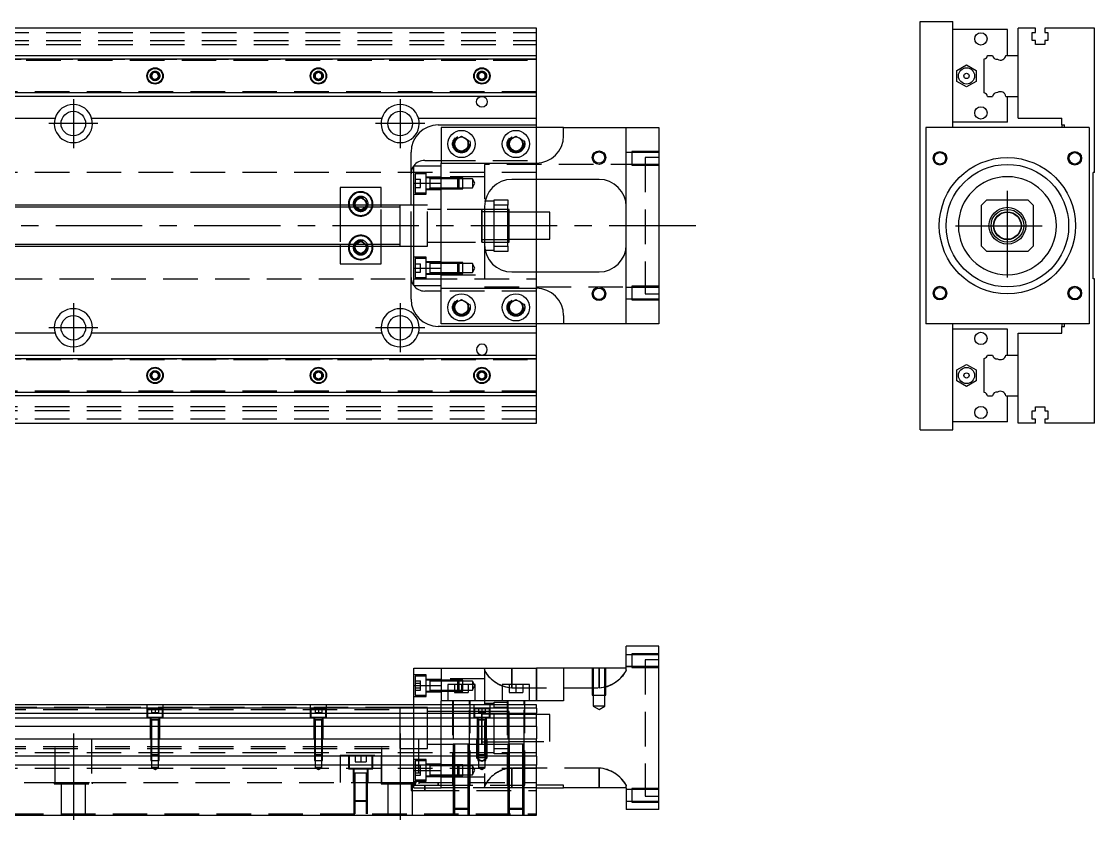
# Model space of a CAD drawing. Extents: x -10 to 785, y -295 to 77.
# Drawn here: x 391 to 784.9, y -218.4 to 75 of the extents above; entities that cross this region are included whole.
import ezdxf

# ---------------------------------------------------------------- set-up
doc = ezdxf.new("R2010")
doc.units = 0
doc.linetypes.add('CENTER', pattern=[50.8, 31.75, -6.35, 6.35, -6.35])
doc.linetypes.add('DASHED', pattern=[19.05, 12.7, -6.35])
doc.layers.get('0').update_dxf_attribs({"linetype": 'CONTINUOUS'})
doc.layers.add('CENTER', color=1, linetype='CENTER')

msp = doc.modelspace()

# ---------------------------------------------------------------- linework, layer by layer
at = {"color": 7, "linetype": 'CONTINUOUS'}
for p, q in [((720.94, -75), (720.94, 75)), ((720.94, 75), (732.94, 75)), ((732.94, 36), (732.94, 75)), ((580, 72.5), (340, 72.5)), ((580, 62.5), (580, 72.5)), ((752.94, 72), (732.94, 72)), ((752.94, 62.5), (752.94, 72)), ((752.94, 62.5), (752.94, 72)), ((756.94, 62.5), (756.94, 72.5)), ((763.24, 72.5), (756.94, 72.5)), ((762.09, 71), (763.24, 71)), ((762.09, 68), (762.09, 71)), ((763.24, 71), (763.24, 72.5)), ((766.64, 72.5), (766.64, 71)), ((784.94, 72.5), (766.64, 72.5)), ((766.64, 71), (767.79, 71)), ((767.79, 71), (767.79, 68)), ((784.94, 19.5), (784.94, 72.5)), ((763.24, 68), (762.09, 68)), ((763.24, 66.5), (763.24, 68)), ((766.64, 68), (766.64, 66.5)), ((767.79, 68), (766.64, 68)), ((766.64, 66.5), (763.24, 66.5)), ((340, 62.5), (580, 62.5)), ((340, 61.247728), (580, 61.247728)), ((580, 61.247728), (580, 62.5)), ((580, 48.752272), (580, 61.247728)), ((744.44, 48.752272), (744.44, 61.247728)), ((745.692272, 62.5), (747.46668, 62.5)), ((752.417372, 62.5), (756.94, 62.5)), ((756.94, 47.5), (756.94, 62.5)), ((756.94, 47.5), (756.94, 62.5)), ((438.75, 55.721688), (440, 56.443376)), ((438.75, 54.278312), (438.75, 55.721688)), ((440, 56.443376), (441.25, 55.721688)), ((441.25, 55.721688), (441.25, 54.278312)), ((498.75, 55.721688), (500, 56.443376)), ((498.75, 54.278312), (498.75, 55.721688)), ((500, 56.443376), (501.25, 55.721688)), ((501.25, 55.721688), (501.25, 54.278312)), ((558.75, 55.721688), (560, 56.443376)), ((558.75, 54.278312), (558.75, 55.721688)), ((560, 56.443376), (561.25, 55.721688)), ((561.25, 55.721688), (561.25, 54.278312)), ((734.439999, 57.020726), (737.94, 59.041452)), ((734.44, 52.979274), (734.439999, 57.020726)), ((737.94, 59.041452), (741.439999, 57.020726)), ((741.439999, 57.020726), (741.439999, 52.979274)), ((440, 53.556624), (438.75, 54.278312)), ((441.25, 54.278312), (440, 53.556624)), ((500, 53.556624), (498.75, 54.278312)), ((501.25, 54.278312), (500, 53.556624)), ((560, 53.556624), (558.75, 54.278312)), ((561.25, 54.278312), (560, 53.556624)), ((737.94, 50.958548), (734.44, 52.979274)), ((741.439999, 52.979274), (737.94, 50.958548)), ((580, 48.752272), (340, 48.752272)), ((580, 47.5), (340, 47.5)), ((580, 47.5), (580, 48.752272)), ((580, 39.5), (580, 47.5)), ((745.692272, 47.5), (747.46668, 47.5)), ((752.417372, 47.5), (756.94, 47.5)), ((752.94, 38), (752.94, 47.5)), ((752.94, 38), (752.94, 47.5)), ((756.94, 39.5), (756.94, 47.5)), ((340, 39.5), (403.291796, 39.5)), ((416.708204, 39.5), (523.291796, 39.5)), ((536.708204, 39.5), (580, 39.5)), ((580, 37), (580, 39.5)), ((756.94, 39.5), (772.94, 39.5)), ((772.94, 37), (772.94, 39.5)), ((544, 37), (580, 37)), ((545, 36), (545, 23)), ((590, 36), (545, 36)), ((580, 36), (580, 37)), ((590, 33), (590, 36)), ((590, 36), (613, 36)), ((613, -36), (613, 36)), ((613, 36), (625, 36)), ((625, 36), (625, -36)), ((722.94, 36), (722.94, -36)), ((782.94, 36), (722.94, 36)), ((752.94, 38), (732.94, 38)), ((772.94, 37), (773.94, 37)), ((772.94, 37), (772.94, 36)), ((773.94, 36), (773.94, 37)), ((782.94, 36), (782.94, -36)), ((550, 31.443376), (552.5, 32.886752)), ((552.5, 32.886752), (555, 31.443376)), ((570, 31.443376), (572.5, 32.886752)), ((572.5, 32.886752), (575, 31.443376)), ((550, 28.556624), (550, 31.443376)), ((552.5, 27.113248), (550, 28.556624)), ((555, 28.556624), (552.5, 27.113248)), ((555, 31.443376), (555, 28.556624)), ((570, 28.556624), (570, 31.443376)), ((572.5, 27.113248), (570, 28.556624)), ((575, 28.556624), (572.5, 27.113248)), ((575, 31.443376), (575, 28.556624)), ((534, 7.5), (534, 27)), ((539, 24), (545, 24)), ((775.72675, 24), (775.94, 24)), ((775.94, 23.586018), (775.94, 24)), ((535, 22), (545, 22)), ((535, 15.652476), (535, 22)), ((545, 15.652476), (545, 23)), ((545, 23), (580, 23)), ((603, 17), (571, 17)), ((580, 5), (580, 17)), ((784.94, 19.5), (784.44, 19.5)), ((784.44, -19.5), (784.44, 19.5)), ((523, 14), (508, 14)), ((508, 14), (508, 7.5)), ((523, 7.5), (523, 14)), ((535, 15.652476), (545, 15.652476)), ((535, -15.652476), (535, 15.652476)), ((545, -15.652476), (545, 15.652476)), ((545, -15.652476), (545, 15.652476)), ((513.5, 9.1547), (515.5, 10.309402)), ((513.5, 7.5), (513.5, 9.1547)), ((515.5, 10.309402), (517.5, 9.1547)), ((517.5, 9.1547), (517.5, 7.5)), ((564.5, 9), (561.202042, 9)), ((564.5, 9.5), (569.5, 9.5)), ((564.5, 7.5), (564.5, 9.5)), ((569.5, 9.5), (569.5, 7.5)), ((745.44, 9.5), (743.44, 7.5)), ((745.44, 9.5), (760.44, 9.5)), ((762.44, 7.5), (760.44, 9.5)), ((530, 7.5), (340, 7.5)), ((530, 7.5), (529.995, 7.5)), ((530, -7.500006), (530, 7.500006)), ((530, 6.75), (530, 7.500006)), ((530, 6.951128), (530, 7.5)), ((535, 7.5), (530, 7.5)), ((530.005, 7.5), (530, 7.5)), ((530, -6.951128), (530, 6.951128)), ((530, -6.75), (530, 6.75)), ((561, 7), (561, -7)), ((564.5, 5.125), (561, 5.125)), ((569.5, 7.5), (564.5, 7.5)), ((564.5, -7.5), (564.5, 7.5)), ((569.5, 5.125), (564.5, 5.125)), ((569.5, -7.5), (569.5, 7.5)), ((570, 6), (569.5, 6)), ((570, 5.125), (569.5, 5.125)), ((570, -6), (570, 6)), ((585, 5), (570, 5)), ((585, -5), (585, 5)), ((743.44, -7.5), (743.44, 7.5)), ((762.44, 7.5), (762.44, -7.5)), ((340, -7.5), (530, -7.5)), ((508, -7.5), (508, -14)), ((513.5, -9.1547), (513.5, -7.5)), ((517.5, -7.5), (517.5, -9.1547)), ((523, -14), (523, -7.5)), ((529.995, -7.5), (530, -7.5)), ((530, -7.500006), (530, -6.75)), ((530, -7.5), (530, -6.951128)), ((530, -7.5), (535, -7.5)), ((530, -7.5), (530.005, -7.5)), ((534, -27), (534, -7.5)), ((561, -5.125), (564.5, -5.125)), ((564.5, -5.125), (569.5, -5.125)), ((564.5, -7.5), (569.5, -7.5)), ((564.5, -9.5), (564.5, -7.5)), ((569.5, -5.125), (570, -5.125)), ((569.5, -6), (570, -6)), ((569.5, -7.5), (569.5, -9.5)), ((570, -5), (585, -5)), ((580, -17), (580, -5)), ((743.44, -7.5), (745.44, -9.5)), ((760.44, -9.5), (762.44, -7.5)), ((515.5, -10.309402), (513.5, -9.1547)), ((517.5, -9.1547), (515.5, -10.309402)), ((561.202042, -9), (564.5, -9)), ((569.5, -9.5), (564.5, -9.5)), ((760.44, -9.5), (745.44, -9.5)), ((508, -14), (523, -14)), ((535, -15.652476), (545, -15.652476)), ((535, -22), (535, -15.652476)), ((545, -23), (545, -15.652476)), ((571, -17), (603, -17)), ((784.94, -19.5), (784.44, -19.5)), ((784.94, -72.5), (784.94, -19.5)), ((535, -22), (545, -22)), ((545, -23), (580, -23)), ((545, -36), (545, -23)), ((545, -24), (539, -24)), ((550, -28.556624), (552.5, -27.113248)), ((552.5, -27.113248), (555, -28.556624)), ((570, -28.556624), (572.5, -27.113248)), ((572.5, -27.113248), (575, -28.556624)), ((550, -31.443376), (550, -28.556624)), ((552.5, -32.886752), (550, -31.443376)), ((555, -31.443376), (552.5, -32.886752)), ((555, -28.556624), (555, -31.443376)), ((570, -31.443376), (570, -28.556624)), ((572.5, -32.886752), (570, -31.443376)), ((575, -31.443376), (572.5, -32.886752)), ((575, -28.556624), (575, -31.443376)), ((590, -33), (590, -36)), ((580, -37), (544, -37)), ((590, -36), (545, -36)), ((580, -37), (580, -36)), ((580, -39.5), (580, -37)), ((613, -36), (590, -36)), ((625, -36), (613, -36)), ((782.94, -36), (722.94, -36)), ((732.94, -75), (732.94, -36)), ((752.94, -38), (732.94, -38)), ((752.94, -47.5), (752.94, -38)), ((772.94, -36), (772.94, -37)), ((772.94, -37), (773.94, -37)), ((772.94, -39.5), (772.94, -37)), ((773.94, -37), (773.94, -36)), ((403.291796, -39.5), (340, -39.5)), ((523.291796, -39.5), (416.708204, -39.5)), ((580, -39.5), (536.708204, -39.5)), ((580, -47.5), (580, -39.5)), ((756.94, -39.5), (772.94, -39.5)), ((756.94, -47.5), (756.94, -39.5)), ((340, -47.5), (580, -47.5)), ((340, -48.752272), (580, -48.752272)), ((580, -48.752272), (580, -47.5)), ((580, -61.247728), (580, -48.752272)), ((734.439999, -52.979274), (737.94, -50.958548)), ((737.94, -50.958548), (741.439999, -52.979274)), ((744.44, -61.247728), (744.44, -48.752272)), ((745.692272, -47.5), (747.46668, -47.5)), ((752.417372, -47.5), (756.94, -47.5)), ((756.94, -62.5), (756.94, -47.5)), ((756.94, -62.5), (756.94, -47.5)), ((438.75, -54.278312), (440, -53.556624)), ((438.75, -55.721688), (438.75, -54.278312)), ((440, -53.556624), (441.25, -54.278312)), ((441.25, -54.278312), (441.25, -55.721688)), ((498.75, -54.278312), (500, -53.556624)), ((498.75, -55.721688), (498.75, -54.278312)), ((500, -53.556624), (501.25, -54.278312)), ((501.25, -54.278312), (501.25, -55.721688)), ((558.75, -54.278312), (560, -53.556624)), ((558.75, -55.721688), (558.75, -54.278312)), ((560, -53.556624), (561.25, -54.278312)), ((561.25, -54.278312), (561.25, -55.721688)), ((734.44, -57.020726), (734.439999, -52.979274)), ((741.439999, -52.979274), (741.439999, -57.020726)), ((440, -56.443376), (438.75, -55.721688)), ((441.25, -55.721688), (440, -56.443376)), ((500, -56.443376), (498.75, -55.721688)), ((501.25, -55.721688), (500, -56.443376)), ((560, -56.443376), (558.75, -55.721688)), ((561.25, -55.721688), (560, -56.443376)), ((737.94, -59.041452), (734.44, -57.020726)), ((741.439999, -57.020726), (737.94, -59.041452)), ((580, -61.247728), (340, -61.247728)), ((580, -62.5), (340, -62.5)), ((580, -62.5), (580, -61.247728)), ((580, -72.5), (580, -62.5)), ((745.692272, -62.5), (747.46668, -62.5)), ((752.417372, -62.5), (756.94, -62.5)), ((752.94, -72), (752.94, -62.5)), ((756.94, -72.5), (756.94, -62.5)), ((763.24, -68), (763.24, -66.5)), ((763.24, -66.5), (766.64, -66.5)), ((766.64, -66.5), (766.64, -68)), ((762.09, -71), (762.09, -68)), ((762.09, -68), (763.24, -68)), ((766.64, -68), (767.79, -68)), ((767.79, -68), (767.79, -71)), ((340, -72.5), (580, -72.5)), ((752.94, -72), (732.94, -72)), ((763.24, -72.5), (756.94, -72.5)), ((763.24, -71), (762.09, -71)), ((763.24, -72.5), (763.24, -71)), ((767.79, -71), (766.64, -71)), ((766.64, -71), (766.64, -72.5)), ((784.94, -72.5), (766.64, -72.5)), ((720.94, -75), (732.94, -75)), ((625, -154.45), (613, -154.45)), ((613, -162.45), (613, -154.45)), ((625, -214.45), (625, -154.45)), ((535, -162.45), (545, -162.45)), ((535, -168.797524), (535, -162.45)), ((545, -162.45), (545, -174.45)), ((545, -162.45), (580, -162.45)), ((580, -174.45), (580, -162.45)), ((590, -162.45), (580, -162.45)), ((613, -162.45), (590, -162.45)), ((590, -162.45), (590, -174.45)), ((535, -175.95), (535, -168.797524)), ((535, -168.797524), (545, -168.797524)), ((557.5, -168.45), (547.5, -168.45)), ((547.5, -168.45), (547.5, -174.45)), ((557.5, -174.45), (557.5, -168.45)), ((577.5, -168.45), (567.5, -168.45)), ((567.5, -168.45), (567.5, -174.45)), ((577.5, -174.45), (577.5, -168.45)), ((580, -175.95), (335.5, -175.95)), ((580, -177.202272), (335.5, -177.202272)), ((530, -184.249932), (530, -176.949994)), ((545, -175.95), (545, -174.45)), ((590, -174.45), (545, -174.45)), ((580, -177.202272), (580, -175.95)), ((580, -177.202272), (580, -178.97668)), ((335.5, -178.97668), (580, -178.97668)), ((580, -180.873076), (335.5, -180.873076)), ((560, -184.45), (560, -178.449994)), ((560, -190.450006), (560, -178.449994)), ((560, -179.325), (560, -180.45)), ((561, -179.325), (560, -179.325)), ((560, -180.45), (560, -181.449788)), ((562.75, -179.325), (561, -179.325)), ((564.5, -179.325), (562.75, -179.325)), ((569.5, -179.325), (564.5, -179.325)), ((570, -179.325), (569.5, -179.325)), ((580, -180.873076), (580, -178.97668)), ((580, -183.927372), (580, -180.873076)), ((580, -183.927372), (335.5, -183.927372)), ((530, -188.45), (530, -184.249932)), ((580, -183.927372), (580, -188.45)), ((0, -188.45), (580, -188.45)), ((530, -191.950006), (530, -188.45)), ((580, -194.75), (580, -188.45)), ((560, -189.575), (570, -189.575)), ((580, -194.75), (0, -194.75)), ((580, -194.75), (580, -198.15)), ((580, -198.15), (0, -198.15)), ((580, -216.45), (580, -198.15)), ((590, -205.45), (580, -205.45)), ((580, -206.45), (590, -206.45)), ((590, -206.45), (590, -205.45)), ((613, -206.45), (590, -206.45)), ((613, -206.45), (613, -214.45)), ((0, -216.45), (580, -216.45)), ((625, -214.45), (613, -214.45))]:
    msp.add_line(p, q, dxfattribs=at)
at = {"color": 3, "linetype": 'DASHED'}
for p, q in [((0, 71), (580, 71)), ((0, 68), (580, 68)), ((0, 66.5), (580, 66.5)), ((335.5, 61.1), (580, 61.1)), ((335.5, 60.8), (580, 60.8)), ((340, 61.1147), (580, 61.1147)), ((438.5, 55), (438.52041, 55.24661)), ((498.5, 55), (498.52041, 55.24661)), ((558.5, 55), (558.52041, 55.24661)), ((580, 49.2), (335.5, 49.2)), ((580, 48.9), (335.5, 48.9)), ((580, 48.8853), (340, 48.8853)), ((580, 24), (580, 36)), ((549.5, 30), (549.520026, 30.346056)), ((575.477798, 30.364306), (575.5, 30)), ((545, 24), (580, 24)), ((580, 23), (580, 24)), ((615, 26.848738), (613, 26.848738)), ((615, 27.248732), (615, 22.248742)), ((625, 27.248732), (615, 27.248732)), ((625, 26.848738), (615, 26.848738)), ((620, 25), (620, -25)), ((625, 25), (620, 25)), ((545, 15.652476), (545, 22)), ((561, 22.5), (561, 7)), ((620, 22.5), (561, 22.5)), ((580, 17), (580, 23)), ((613, 22.648738), (615, 22.648738)), ((615, 22.648738), (625, 22.648738)), ((615, 22.248742), (625, 22.248742)), ((580, 19.5), (61.969694, 19.5)), ((539.5, 19.55635), (535, 19.55635)), ((535.5, 19.05635), (535.5, 12.05635)), ((539.5, 19.05635), (535.5, 19.05635)), ((535.5, 17.05635), (537.5, 17.05635)), ((537.5, 15.55635), (537.5, 17.05635)), ((539.5, 11.55635), (539.5, 19.55635)), ((545, 17.80635), (539.5, 17.80635)), ((540.9, 17.55635), (539.5, 17.55635)), ((540.9, 17.55635), (540.895, 17.55635)), ((540.9, 17.556354), (540.9, 13.556344)), ((540.9, 17.556354), (540.9, 13.556344)), ((540.9, 17.55635), (540.9, 17.339888)), ((540.9, 17.33964), (540.9, 17.55635)), ((540.905, 17.55635), (540.9, 17.55635)), ((545, 17.55635), (540.9, 17.55635)), ((540.9, 17.339888), (540.9, 13.77281)), ((545, 17.20635), (540.9, 17.20635)), ((561, 18), (545, 18)), ((551.15, 17.55635), (545, 17.55635)), ((551.150006, 17.556344), (545, 17.556344)), ((551.5, 17.20635), (545, 17.20635)), ((551.15, 13.55635), (551.15, 17.55635)), ((551.5, 17.20635), (551.15, 17.55635)), ((553, 17.556344), (551.150006, 17.556344)), ((551.5, 17.20635), (551.5, 13.90635)), ((553, 17.20635), (551.5, 17.20635)), ((553, 13.556354), (553, 17.556344)), ((556.5, 17.20635), (553, 17.20635)), ((556.5, 17.20635), (556.5, 13.90635)), ((557.452628, 15.55635), (556.5, 17.20635)), ((535.5, 15.55635), (537.5, 15.55635)), ((535.5, 14.05635), (537.5, 14.05635)), ((535.5, 12.05635), (539.5, 12.05635)), ((537.5, 14.05635), (537.5, 15.55635)), ((539.5, 13.55635), (540.9, 13.55635)), ((539.5, 13.30635), (545, 13.30635)), ((540.895, 13.55635), (540.9, 13.55635)), ((540.9, 13.90635), (545, 13.90635)), ((540.9, 13.55635), (540.9, 13.773016)), ((540.9, 13.77281), (540.9, 13.55635)), ((540.9, 13.55635), (540.905, 13.55635)), ((540.9, 13.55635), (545, 13.55635)), ((545, 13.90635), (551.5, 13.90635)), ((545, 13.556354), (551.150006, 13.556354)), ((545, 13.55635), (551.15, 13.55635)), ((551.15, 13.55635), (551.5, 13.90635)), ((551.150006, 13.556354), (553, 13.556354)), ((551.5, 13.90635), (553, 13.90635)), ((553, 13.90635), (556.5, 13.90635)), ((556.5, 13.90635), (557.452628, 15.55635)), ((517.983582, 8.286038), (518, 8)), ((535, 11.55635), (539.5, 11.55635)), ((561.202042, 9), (561, 9)), ((508, 7.5), (508, 6.75)), ((508, 6.75), (508, -6.75)), ((513.5, 6.8453), (513.5, 7.5)), ((513.665064, 6.75), (513.5, 6.8453)), ((515.5, 5.690598), (513.665064, 6.75)), ((517.334936, 6.75), (515.5, 5.690598)), ((517.5, 6.8453), (517.334936, 6.75)), ((517.5, 7.5), (517.5, 6.8453)), ((523, 6.75), (523, 7.5)), ((523, -6.75), (523, 6.75)), ((534, -7.5), (534, 7.5)), ((540, 7.5), (535, 7.5)), ((540, -7.5), (540, 7.5)), ((545, 6), (540, 6)), ((560, 6), (545, 6)), ((560, 6), (559.995, 6)), ((560, -6.000006), (560, 6.000006)), ((560, 6), (560, -5.999164)), ((561, 6), (560, 6)), ((560.005, 6), (560, 6)), ((561, 5.125), (560, 5.125)), ((564.5, 6), (561, 6)), ((569.5, 6), (564.5, 6)), ((580, -5), (580, 5)), ((508, -6.75), (508, -7.5)), ((513, -8), (513.018502, -7.696412)), ((513.5, -6.8453), (513.665064, -6.75)), ((513.5, -7.5), (513.5, -6.8453)), ((513.665064, -6.75), (515.5, -5.690598)), ((515.5, -5.690598), (517.334936, -6.75)), ((517.334936, -6.75), (517.5, -6.8453)), ((517.5, -6.8453), (517.5, -7.5)), ((523, -7.5), (523, -6.75)), ((535, -7.5), (540, -7.5)), ((540, -6), (545, -6)), ((545, -6), (560, -6)), ((559.995, -6), (560, -6)), ((560, -5.125), (561, -5.125)), ((560, -5.999164), (560, -6)), ((560, -6), (561, -6)), ((560, -6), (560.005, -6)), ((561, -6), (564.5, -6)), ((561, -7), (561, -22.5)), ((564.5, -6), (569.5, -6)), ((539.5, -11.55635), (535, -11.55635)), ((539.5, -19.55635), (539.5, -11.55635)), ((561, -9), (561.202042, -9)), ((535.5, -12.05635), (535.5, -19.05635)), ((539.5, -12.05635), (535.5, -12.05635)), ((535.5, -14.05635), (537.5, -14.05635)), ((535.5, -15.55635), (537.5, -15.55635)), ((537.5, -15.55635), (537.5, -14.05635)), ((537.5, -17.05635), (537.5, -15.55635)), ((545, -13.30635), (539.5, -13.30635)), ((540.9, -13.55635), (539.5, -13.55635)), ((540.9, -13.55635), (540.895, -13.55635)), ((540.9, -13.556344), (540.9, -17.556354)), ((540.9, -13.55635), (540.9, -13.77281)), ((540.905, -13.55635), (540.9, -13.55635)), ((545, -13.55635), (540.9, -13.55635)), ((540.9, -13.77281), (540.9, -17.339888)), ((545, -13.90635), (540.9, -13.90635)), ((551.15, -13.55635), (545, -13.55635)), ((551.15, -13.556352), (545, -13.556354)), ((551.5, -13.90635), (545, -13.90635)), ((545, -22), (545, -15.652476)), ((551.15, -17.55635), (551.15, -13.55635)), ((551.5, -13.90635), (551.15, -13.55635)), ((553, -13.556354), (551.15, -13.556352)), ((551.5, -13.90635), (551.5, -17.20635)), ((553, -13.90635), (551.5, -13.90635)), ((553, -17.556344), (553, -13.556354)), ((556.5, -13.90635), (553, -13.90635)), ((556.5, -13.90635), (556.5, -17.20635)), ((557.452628, -15.55635), (556.5, -13.90635)), ((556.5, -17.20635), (557.452628, -15.55635)), ((61.969694, -19.5), (580, -19.5)), ((535, -19.55635), (539.5, -19.55635)), ((535.5, -17.05635), (537.5, -17.05635)), ((535.5, -19.05635), (539.5, -19.05635)), ((539.5, -17.55635), (540.9, -17.55635)), ((539.5, -17.80635), (545, -17.80635)), ((540.895, -17.55635), (540.9, -17.55635)), ((540.9, -17.20635), (545, -17.20635)), ((540.9, -17.339888), (540.9, -17.55635)), ((540.9, -17.55635), (540.905, -17.55635)), ((540.9, -17.55635), (545, -17.55635)), ((545, -17.20635), (551.5, -17.20635)), ((545, -17.556344), (551.15, -17.556346)), ((545, -17.55635), (551.15, -17.55635)), ((545, -18), (561, -18)), ((551.15, -17.55635), (551.5, -17.20635)), ((551.15, -17.556346), (553, -17.556344)), ((551.5, -17.20635), (553, -17.20635)), ((553, -17.20635), (556.5, -17.20635)), ((580, -23), (580, -17)), ((561, -22.5), (620, -22.5)), ((580, -24), (580, -23)), ((615, -22.648738), (613, -22.648738)), ((615, -22.248742), (615, -27.248732)), ((625, -22.248742), (615, -22.248742)), ((625, -22.648738), (615, -22.648738)), ((580, -24), (545, -24)), ((580, -36), (580, -24)), ((613, -26.848738), (615, -26.848738)), ((615, -26.848738), (625, -26.848738)), ((615, -27.248732), (625, -27.248732)), ((620, -25), (625, -25)), ((549.5, -30), (549.520026, -29.653944)), ((569.5, -30), (569.520026, -29.653944)), ((335.5, -48.9), (580, -48.9)), ((335.5, -49.2), (580, -49.2)), ((340, -48.8853), (580, -48.8853)), ((441.477374, -54.74045), (441.5, -55)), ((501.477374, -54.74045), (501.5, -55)), ((561.477374, -54.74045), (561.5, -55)), ((580, -60.8), (335.5, -60.8)), ((580, -61.1), (335.5, -61.1)), ((580, -61.1147), (340, -61.1147)), ((580, -66.5), (0, -66.5)), ((580, -68), (0, -68)), ((580, -71), (0, -71)), ((615, -157.201268), (615, -162.201258)), ((625, -157.201268), (615, -157.201268)), ((615, -157.601262), (613, -157.601262)), ((625, -157.601262), (615, -157.601262)), ((620, -159.45), (620, -209.45)), ((625, -159.45), (620, -159.45)), ((539.5, -164.89365), (535, -164.89365)), ((535.5, -165.39365), (535.5, -168.89365)), ((539.5, -165.39365), (535.5, -165.39365)), ((539.5, -172.89365), (539.5, -164.89365)), ((561, -162.45), (561, -163.066596)), ((561, -163.066596), (561, -205.833404)), ((561.033404, -163.351224), (561, -163.066596)), ((561, -163.066596), (561.037764, -163.37036)), ((561.131428, -163.66502), (561.033404, -163.351224)), ((571, -169.710598), (571, -162.45)), ((571, -162.45), (571, -169.710598)), ((580, -162.45), (580, -174.45)), ((600.500006, -162.45), (600.500006, -172.45)), ((600.9, -162.45), (600.9, -172.45)), ((603, -162.45), (603, -169.710598)), ((603, -169.710598), (603, -162.45)), ((605.1, -172.45), (605.1, -162.45)), ((605.499994, -172.45), (605.499994, -162.45)), ((612.868572, -163.66502), (612.966596, -163.351224)), ((613, -163.066596), (612.962236, -163.37036)), ((612.966596, -163.351224), (613, -163.066596)), ((613, -161.801262), (615, -161.801262)), ((620, -161.95), (613, -161.95)), ((613, -163.066596), (613, -162.45)), ((615, -161.801262), (625, -161.801262)), ((615, -162.201258), (625, -162.201258)), ((535.5, -167.1616), (537.5, -167.1616)), ((535.5, -168.027626), (537.5, -168.027626)), ((535.5, -168.89365), (535.5, -172.39365)), ((537.5, -168.027626), (537.5, -167.1616)), ((537.5, -169.759676), (537.5, -168.027626)), ((545, -166.64365), (539.5, -166.64365)), ((540.9, -166.89365), (539.5, -166.89365)), ((540.9, -166.89365), (540.895, -166.89365)), ((540.9, -166.893646), (540.9, -167.47866)), ((540.9, -166.893646), (540.9, -170.893656)), ((540.9, -166.89365), (540.9, -167.110318)), ((540.905, -166.89365), (540.9, -166.89365)), ((545, -166.89365), (540.9, -166.89365)), ((540.9, -167.110318), (540.9, -167.478664)), ((545, -167.24365), (540.9, -167.24365)), ((540.9, -167.47866), (540.9, -168.753604)), ((540.9, -167.478664), (540.9, -168.89365)), ((540.9, -168.753604), (540.9, -169.033698)), ((540.9, -168.89365), (540.9, -170.893656)), ((540.9, -168.89365), (540.9, -170.30871)), ((540.9, -169.033698), (540.9, -170.308714)), ((561, -166.45), (545, -166.45)), ((551.15, -166.89365), (545, -166.89365)), ((551.15, -166.893654), (545, -166.893656)), ((551.5, -167.24365), (545, -167.24365)), ((550, -168.45), (550, -171.45)), ((551.15, -168.89365), (551.15, -166.89365)), ((551.5, -167.24365), (551.15, -166.89365)), ((553, -166.893656), (551.15, -166.893654)), ((551.15, -170.89365), (551.15, -168.89365)), ((551.5, -167.24365), (551.5, -168.89365)), ((553, -167.24365), (551.5, -167.24365)), ((551.5, -168.89365), (551.5, -170.54365)), ((552.5, -168.45), (552.5, -171.45)), ((553, -170.893646), (553, -166.893656)), ((556.5, -167.24365), (553, -167.24365)), ((555, -168.45), (555, -171.45)), ((556.5, -167.24365), (556.5, -170.54365)), ((557.452628, -168.89365), (556.5, -167.24365)), ((556.5, -170.54365), (557.452628, -168.89365)), ((570, -168.45), (570, -171.45)), ((572.5, -168.45), (572.5, -171.45)), ((575, -168.45), (575, -171.45)), ((603, -169.710598), (605.500674, -169.35194)), ((535, -172.89365), (539.5, -172.89365)), ((535.5, -169.759676), (537.5, -169.759676)), ((535.5, -170.625702), (537.5, -170.625702)), ((535.5, -172.39365), (539.5, -172.39365)), ((537.5, -170.625702), (537.5, -169.759676)), ((539.5, -170.89365), (540.9, -170.89365)), ((539.5, -171.14365), (545, -171.14365)), ((540.895, -170.89365), (540.9, -170.89365)), ((540.9, -170.30871), (540.9, -170.676942)), ((540.9, -170.308714), (540.9, -170.893656)), ((540.9, -170.54365), (545, -170.54365)), ((540.9, -170.676942), (540.9, -170.89365)), ((540.9, -170.89365), (540.905, -170.89365)), ((540.9, -170.89365), (545, -170.89365)), ((545, -170.54365), (551.5, -170.54365)), ((545, -170.893646), (551.15, -170.893648)), ((545, -170.89365), (551.15, -170.89365)), ((550, -171.45), (552.5, -171.45)), ((551.15, -170.89365), (551.5, -170.54365)), ((551.15, -170.893648), (553, -170.893646)), ((551.5, -170.54365), (553, -170.54365)), ((552.5, -171.45), (555, -171.45)), ((553, -170.54365), (556.5, -170.54365)), ((570, -171.45), (572.5, -171.45)), ((571, -169.710598), (603, -169.710598)), ((572.5, -171.45), (575, -171.45)), ((600.500006, -172.45), (605.499994, -172.45)), ((600.9, -172.45), (600.9, -176.45)), ((605.1, -176.45), (605.1, -172.45)), ((530, -176.95), (335.5, -176.95)), ((437, -175.95), (437, -180.45)), ((443, -180.45), (443, -175.95)), ((497, -175.95), (497, -180.45)), ((503, -180.45), (503, -175.95)), ((530, -176.95), (529.995, -176.95)), ((530, -177.498872), (530, -176.95)), ((530.005, -176.95), (530, -176.95)), ((535, -176.95), (530, -176.95)), ((535, -188.45), (535, -175.95)), ((540, -176.95), (535, -176.95)), ((540, -184.45), (540, -176.95)), ((545, -188.45), (545, -175.95)), ((549.25, -174.45), (549.25, -205.45)), ((549.5, -174.45), (549.5, -175.95)), ((549.5, -175.95), (549.5, -190.455)), ((555.5, -175.95), (555.5, -174.45)), ((555.5, -190.455), (555.5, -175.95)), ((555.75, -205.45), (555.75, -174.45)), ((557, -175.95), (557, -180.45)), ((564.5, -175.45), (561, -175.45)), ((563, -180.45), (563, -175.95)), ((564.5, -174.95), (569.5, -174.95)), ((564.5, -175.95), (564.5, -174.95)), ((564.5, -176.95), (564.5, -175.95)), ((569.5, -176.95), (564.5, -176.95)), ((564.5, -191.95), (564.5, -176.95)), ((569.25, -174.45), (569.25, -205.45)), ((569.5, -174.45), (569.5, -175.95)), ((569.5, -175.95), (569.5, -190.455)), ((575.5, -175.95), (575.5, -174.45)), ((575.5, -190.455), (575.5, -175.95)), ((575.75, -205.45), (575.75, -174.45)), ((605.1, -176.45), (600.9, -176.45)), ((600.9, -176.45), (603, -177.662436)), ((603, -177.662436), (605.1, -176.45)), ((37, -177.7), (530, -177.7)), ((437, -180.45), (443, -180.45)), ((442.75, -177.45), (437.25, -177.45)), ((437.25, -177.45), (437.25, -180.45)), ((438.25, -180.45), (438.25, -188.45)), ((438.5, -180.45), (438.5, -181.45)), ((438.75, -177.45), (438.75, -178.75)), ((438.75, -178.75), (440, -178.75)), ((440, -177.45), (440, -178.75)), ((440, -178.75), (441.25, -178.75)), ((441.25, -177.45), (441.25, -178.75)), ((441.5, -181.45), (441.5, -180.45)), ((441.75, -188.45), (441.75, -180.45)), ((442.75, -180.45), (442.75, -177.45)), ((497, -180.45), (503, -180.45)), ((502.75, -177.45), (497.25, -177.45)), ((497.25, -177.45), (497.25, -180.45)), ((498.25, -180.45), (498.25, -188.45)), ((498.5, -180.45), (498.5, -181.45)), ((498.75, -177.45), (498.75, -178.75)), ((498.75, -178.75), (500, -178.75)), ((500, -177.45), (500, -178.75)), ((500, -178.75), (501.25, -178.75)), ((501.25, -177.45), (501.25, -178.75)), ((501.5, -181.45), (501.5, -180.45)), ((501.75, -188.45), (501.75, -180.45)), ((502.75, -180.45), (502.75, -177.45)), ((530, -184.249934), (530, -177.498872)), ((545, -178.45), (540, -178.45)), ((549.5, -178.45), (545, -178.45)), ((555.5, -178.45), (549.5, -178.45)), ((557.25, -178.45), (555.5, -178.45)), ((557, -180.45), (563, -180.45)), ((562.75, -177.45), (557.25, -177.45)), ((557.25, -177.45), (557.25, -180.45)), ((560.005, -178.45), (557.25, -178.45)), ((558.25, -180.45), (558.25, -188.45)), ((558.5, -180.45), (558.5, -181.45)), ((558.75, -177.45), (558.75, -178.75)), ((558.75, -178.75), (560, -178.75)), ((561, -178.45), (559.995, -178.45)), ((560, -177.45), (560, -178.75)), ((560, -178.45), (560, -180.449258)), ((560, -179.124966), (560, -178.45)), ((560, -178.75), (561.25, -178.75)), ((560, -180.449258), (560, -181.449914)), ((562.75, -178.45), (561, -178.45)), ((561.25, -177.45), (561.25, -178.75)), ((561.5, -181.45), (561.5, -180.45)), ((561.75, -188.45), (561.75, -180.45)), ((562.75, -180.45), (562.75, -177.45)), ((564.5, -178.45), (562.75, -178.45)), ((569.5, -178.45), (564.5, -178.45)), ((570, -178.45), (569.5, -178.45)), ((570, -184.45), (570, -178.45)), ((575.5, -179.45), (570, -179.45)), ((580, -179.45), (575.5, -179.45)), ((585, -179.45), (580, -179.45)), ((585, -184.45), (585, -179.45)), ((441.500006, -181.45), (438.499994, -181.45)), ((439.998804, -181.45), (438.499994, -181.45)), ((438.5, -181.445), (438.5, -181.45)), ((438.5, -181.45), (438.62467, -181.45)), ((438.624678, -181.45), (438.5, -181.45)), ((438.5, -181.45), (438.5, -181.455)), ((438.5, -181.45), (438.5, -188.45)), ((438.62467, -181.45), (441.375392, -181.45)), ((439.998804, -181.45), (438.624678, -181.45)), ((438.75, -181.45), (438.75, -188.45)), ((441.500006, -181.45), (439.998804, -181.45)), ((441.37533, -181.45), (439.998804, -181.45)), ((441.25, -188.45), (441.25, -181.45)), ((441.5, -181.45), (441.37533, -181.45)), ((441.375392, -181.45), (441.5, -181.45)), ((441.5, -181.45), (441.5, -181.445)), ((441.5, -181.455), (441.5, -181.45)), ((441.5, -188.45), (441.5, -181.45)), ((501.500006, -181.45), (498.499994, -181.45)), ((499.998804, -181.45), (498.499994, -181.45)), ((498.5, -181.445), (498.5, -181.45)), ((498.5, -181.45), (498.62467, -181.45)), ((498.624678, -181.45), (498.5, -181.45)), ((498.5, -181.45), (498.5, -181.455)), ((498.5, -181.45), (498.5, -188.45)), ((498.62467, -181.45), (501.375392, -181.45)), ((499.998804, -181.45), (498.624678, -181.45)), ((498.75, -181.45), (498.75, -188.45)), ((501.500006, -181.45), (499.998804, -181.45)), ((501.37533, -181.45), (499.998804, -181.45)), ((501.25, -188.45), (501.25, -181.45)), ((501.5, -181.45), (501.37533, -181.45)), ((501.375392, -181.45), (501.5, -181.45)), ((501.5, -181.45), (501.5, -181.445)), ((501.5, -181.455), (501.5, -181.45)), ((501.5, -188.45), (501.5, -181.45)), ((530, -184.650056), (530, -184.249934)), ((530, -188.45023), (530, -184.650056)), ((540, -188.45), (540, -184.45)), ((561.500006, -181.45), (558.499994, -181.45)), ((560, -181.45), (558.499994, -181.45)), ((558.5, -181.445), (558.5, -181.45)), ((558.5, -181.45), (558.62467, -181.45)), ((558.624678, -181.45), (558.5, -181.45)), ((558.5, -181.45), (558.5, -181.455)), ((558.5, -181.45), (558.5, -188.45)), ((558.62467, -181.45), (561.375392, -181.45)), ((559.998804, -181.45), (558.624678, -181.45)), ((558.75, -181.45), (558.75, -188.45)), ((561.37533, -181.45), (559.998804, -181.45)), ((560, -181.449788), (560, -189.575)), ((560, -181.449914), (560, -184.249974)), ((561.500006, -181.45), (560, -181.45)), ((560, -184.249974), (560, -190.449164)), ((561.25, -188.45), (561.25, -181.45)), ((561.5, -181.45), (561.37533, -181.45)), ((561.375392, -181.45), (561.5, -181.45)), ((561.5, -181.45), (561.5, -181.445)), ((561.5, -181.455), (561.5, -181.45)), ((561.5, -188.45), (561.5, -181.45)), ((570, -190.45), (570, -184.45)), ((585, -189.45), (585, -184.45)), ((403.291796, -204.45), (403.291796, -188.45)), ((416.708204, -188.45), (416.708204, -204.45)), ((438.5, -188.45), (438.5, -194.2)), ((438.500006, -188.45), (438.500002, -194.2)), ((438.75, -188.45), (438.75, -194.45)), ((441.25, -194.45), (441.25, -188.45)), ((441.499998, -194.2), (441.499994, -188.45)), ((441.5, -194.2), (441.5, -188.45)), ((498.5, -188.45), (498.5, -194.2)), ((498.500006, -188.45), (498.500002, -194.2)), ((498.75, -188.45), (498.75, -194.45)), ((501.25, -194.45), (501.25, -188.45)), ((501.499998, -194.2), (501.499994, -188.45)), ((501.5, -194.2), (501.5, -188.45)), ((523.291796, -204.45), (523.291796, -188.45)), ((530, -191.400962), (530, -188.45023)), ((535, -194.75), (535, -188.45)), ((536.708204, -188.45), (536.708204, -204.45)), ((540, -191.95), (540, -188.45)), ((545, -194.75), (545, -188.45)), ((558, -188.45), (558, -195.45)), ((558.5, -188.45), (558.5, -194.2)), ((558.500006, -188.45), (558.500006, -194.200006)), ((558.75, -188.45), (558.75, -194.45)), ((561.25, -194.45), (561.25, -188.45)), ((561.499994, -194.200006), (561.499994, -188.45)), ((561.5, -194.2), (561.5, -188.45)), ((562, -195.45), (562, -188.45)), ((37, -191.2), (530, -191.2)), ((37, -191.95), (530, -191.95)), ((529.995, -191.95), (530, -191.95)), ((530, -191.949332), (530, -191.400962)), ((530, -191.95), (530, -191.949332)), ((530, -191.95), (530.005, -191.95)), ((530, -191.95), (535, -191.95)), ((535, -191.95), (540, -191.95)), ((540, -190.45), (545, -190.45)), ((545, -190.45), (549.39999, -190.45)), ((549.39999, -190.45), (549.499994, -190.45)), ((555.500006, -190.45), (549.499994, -190.45)), ((549.5, -190.445), (549.5, -198.15)), ((549.5, -190.45), (549.84965, -190.45)), ((549.849602, -190.45), (549.5, -190.45)), ((555.15035, -190.45), (549.849602, -190.45)), ((550, -190.45), (550, -198.15)), ((555, -198.15), (555, -190.45)), ((555.150204, -190.45), (555.5, -190.45)), ((555.5, -190.45), (555.15035, -190.45)), ((555.5, -198.15), (555.5, -190.445)), ((555.500006, -190.45), (555.60001, -190.45)), ((555.60001, -190.45), (560.005, -190.45)), ((559.995, -190.45), (569.39999, -190.45)), ((560, -190.450006), (560, -189.575)), ((560, -190.449164), (560, -190.45)), ((560.005, -190.45), (569.5, -190.45)), ((564.5, -191.95), (569.5, -191.95)), ((564.5, -193.95), (564.5, -191.95)), ((569.39999, -190.45), (569.5, -190.45)), ((575.500006, -190.45), (569.499994, -190.45)), ((569.5, -190.445), (569.5, -198.15)), ((569.5, -190.45), (569.84965, -190.45)), ((569.849602, -190.45), (569.5, -190.45)), ((575.15035, -190.45), (569.849602, -190.45)), ((570, -189.45), (585, -189.45)), ((570, -190.45), (570, -198.15)), ((575, -198.15), (575, -190.45)), ((575.150204, -190.45), (575.5, -190.45)), ((575.5, -190.45), (575.15035, -190.45)), ((575.5, -198.15), (575.5, -190.445)), ((580, -193.6), (0, -193.6)), ((438.5, -194.2), (441.5, -194.2)), ((438.5, -194.2), (438.75, -194.45)), ((438.500002, -194.2), (438.500006, -194.75)), ((438.500006, -194.75), (438.500006, -196.45)), ((438.500006, -196.45), (441.499994, -196.45)), ((441.25, -194.45), (438.75, -194.45)), ((438.75, -194.45), (438.75, -196.45)), ((438.75, -196.45), (438.75, -198.95)), ((441.25, -194.45), (441.5, -194.2)), ((441.25, -196.45), (441.25, -194.45)), ((441.25, -198.95), (441.25, -196.45)), ((441.499994, -194.75), (441.499998, -194.2)), ((441.499994, -196.45), (441.499994, -194.75)), ((498.5, -194.2), (501.5, -194.2)), ((498.5, -194.2), (498.75, -194.45)), ((498.500002, -194.2), (498.500006, -194.75)), ((498.500006, -194.75), (498.500006, -196.45)), ((498.500006, -196.45), (501.499994, -196.45)), ((501.25, -194.45), (498.75, -194.45)), ((498.75, -194.45), (498.75, -196.45)), ((498.75, -196.45), (498.75, -198.95)), ((501.25, -194.45), (501.5, -194.2)), ((501.25, -196.45), (501.25, -194.45)), ((501.25, -198.95), (501.25, -196.45)), ((501.499994, -194.75), (501.499998, -194.2)), ((501.499994, -196.45), (501.499994, -194.75)), ((508, -194.45), (523, -194.45)), ((508, -194.45), (508, -194.75)), ((508, -194.75), (508, -198.15)), ((511, -194.45), (511, -199.45)), ((511.25, -194.45), (511.25, -194.75)), ((511.25, -194.75), (511.25, -198.15)), ((513.5, -194.45), (513.5, -196.95)), ((513.5, -196.95), (515.5, -196.95)), ((515.5, -194.45), (515.5, -196.95)), ((515.5, -196.95), (517.5, -196.95)), ((517.5, -194.45), (517.5, -196.95)), ((519.75, -194.75), (519.75, -194.45)), ((519.75, -198.15), (519.75, -194.75)), ((520, -199.45), (520, -194.45)), ((523, -194.45), (523, -194.75)), ((523, -194.75), (523, -198.15)), ((535, -198.15), (535, -194.75)), ((539.5, -196.00635), (535, -196.00635)), ((535.5, -196.50635), (535.5, -198.15)), ((539.5, -196.50635), (535.5, -196.50635)), ((539.5, -204.00635), (539.5, -196.00635)), ((545, -198.15), (545, -194.75)), ((562, -195.45), (558, -195.45)), ((558, -195.45), (560, -196.6047)), ((558.5, -194.2), (561.5, -194.2)), ((558.5, -194.2), (558.75, -194.45)), ((558.500006, -194.200006), (558.500006, -194.75)), ((558.500006, -194.75), (558.500006, -196.45)), ((558.500006, -196.45), (561.499994, -196.45)), ((561.25, -194.45), (558.75, -194.45)), ((558.75, -194.45), (558.75, -196.45)), ((558.75, -196.45), (558.75, -198.95)), ((560, -196.6047), (562, -195.45)), ((561, -193.45), (564.5, -193.45)), ((561.25, -194.45), (561.5, -194.2)), ((561.25, -196.45), (561.25, -194.45)), ((561.25, -198.95), (561.25, -196.45)), ((561.499994, -194.75), (561.499994, -194.200006)), ((561.499994, -196.45), (561.499994, -194.75)), ((569.5, -193.95), (564.5, -193.95)), ((580, -199.3), (0, -199.3)), ((441.25, -198.95), (438.75, -198.95)), ((438.75, -198.95), (440, -199.671688)), ((440, -199.671688), (441.25, -198.95)), ((501.25, -198.95), (498.75, -198.95)), ((498.75, -198.95), (500, -199.671688)), ((500, -199.671688), (501.25, -198.95)), ((508, -198.15), (508, -204.45)), ((511, -199.45), (520, -199.45)), ((511.25, -198.15), (511.25, -199.45)), ((512.75, -199.45), (512.75, -204.45)), ((513, -199.45), (513, -201.05)), ((518, -201.05), (518, -199.45)), ((518.25, -204.45), (518.25, -199.45)), ((519.75, -199.45), (519.75, -198.15)), ((523, -198.15), (523, -204.45)), ((535, -200.102476), (535, -198.15)), ((535, -200.102476), (545, -200.102476)), ((535, -204.45), (535, -200.102476)), ((535.5, -198.15), (535.5, -200.00635)), ((535.5, -198.274298), (537.5, -198.274298)), ((535.5, -199.140324), (537.5, -199.140324)), ((535.5, -200.00635), (535.5, -203.50635)), ((535.5, -200.872374), (537.5, -200.872374)), ((537.5, -199.140324), (537.5, -198.274298)), ((537.5, -200.872374), (537.5, -199.140324)), ((537.5, -201.7384), (537.5, -200.872374)), ((545, -197.75635), (539.5, -197.75635)), ((540.9, -198.00635), (539.5, -198.00635)), ((540.9, -198.00635), (540.895, -198.00635)), ((540.9, -198.006344), (540.9, -198.15)), ((540.9, -198.006344), (540.9, -202.006354)), ((540.9, -198.00635), (540.9, -198.149586)), ((545, -198.00635), (540.9, -198.00635)), ((540.905, -198.00635), (540.9, -198.00635)), ((540.9, -198.149586), (540.9, -198.223016)), ((540.9, -198.15), (540.9, -198.59136)), ((540.9, -198.223016), (540.9, -198.591362)), ((545, -198.35635), (540.9, -198.35635)), ((540.9, -198.59136), (540.9, -199.866302)), ((540.9, -198.591362), (540.9, -200.00635)), ((540.9, -199.866302), (540.9, -200.146396)), ((540.9, -200.00635), (540.9, -202.006354)), ((540.9, -200.00635), (540.9, -201.421408)), ((540.9, -200.146396), (540.9, -201.421412)), ((549.5, -198.00635), (545, -198.00635)), ((549.5, -198.006354), (545, -198.006354)), ((545, -205.45), (545, -198.15)), ((549.5, -198.35635), (545, -198.35635)), ((550, -198.00635), (549.5, -198.00635)), ((550, -198.006354), (549.5, -198.006354)), ((549.5, -198.15), (549.5, -205.45)), ((550, -198.35635), (549.5, -198.35635)), ((551.15, -198.00635), (550, -198.00635)), ((551.15, -198.006352), (550, -198.006354)), ((550, -198.15), (550, -205.45)), ((551.5, -198.35635), (550, -198.35635)), ((551.15, -198.15), (551.15, -198.00635)), ((551.29365, -198.15), (551.15, -198.00635)), ((553, -198.006354), (551.15, -198.006352)), ((551.15, -200.00635), (551.15, -198.15)), ((551.15, -202.00635), (551.15, -200.00635)), ((551.5, -198.35635), (551.29365, -198.15)), ((551.5, -198.35635), (551.5, -200.00635)), ((553, -198.35635), (551.5, -198.35635)), ((551.5, -200.00635), (551.5, -201.65635)), ((553, -198.15), (553, -198.006354)), ((553, -202.006344), (553, -198.15)), ((556.5, -198.35635), (553, -198.35635)), ((555, -205.45), (555, -198.15)), ((555.5, -205.45), (555.5, -198.15)), ((556.5, -198.35635), (556.5, -201.65635)), ((557.452628, -200.00635), (556.5, -198.35635)), ((556.5, -201.65635), (557.452628, -200.00635)), ((561.25, -198.95), (558.75, -198.95)), ((558.75, -198.95), (560, -199.671688)), ((560, -199.671688), (561.25, -198.95)), ((569.619728, -199.29908), (569.49952, -199.318974)), ((569.5, -198.15), (569.5, -205.45)), ((569.619312, -199.299146), (571, -199.189402)), ((569.99996, -199.247024), (569.619728, -199.29908)), ((571, -199.189402), (569.99996, -199.247024)), ((570, -198.15), (570, -205.45)), ((603, -199.189402), (571, -199.189402)), ((571, -206.45), (571, -199.189402)), ((571, -199.189402), (571, -205.45)), ((575, -205.45), (575, -198.15)), ((575.5, -205.45), (575.5, -198.15)), ((603, -199.189402), (603, -206.45)), ((603, -206.45), (603, -199.189402)), ((296.708204, -204.45), (403.291796, -204.45)), ((403, -204.45), (403, -204.95)), ((403.291796, -204.45), (416.708204, -204.45)), ((416.708204, -204.45), (523.291796, -204.45)), ((417, -204.95), (417, -204.45)), ((518.000006, -201.05), (512.999994, -201.05)), ((518.000006, -201.05), (512.999994, -201.05)), ((518.000006, -201.05), (512.999994, -201.05)), ((513, -201.045), (513, -201.05)), ((513, -201.05), (513.257448, -201.05)), ((513.257468, -201.05), (513, -201.05)), ((513, -201.05), (513, -201.055)), ((513, -201.05), (513, -204.45)), ((513, -204.45), (513, -211.05)), ((513.000006, -204.45), (513.000006, -211.050006)), ((517.742552, -201.05), (513.257468, -201.05)), ((513.4, -201.05), (513.4, -204.45)), ((513.4, -204.45), (513.4, -211.45)), ((517.6, -204.45), (517.6, -201.05)), ((517.6, -211.45), (517.6, -204.45)), ((518, -201.05), (517.742552, -201.05)), ((517.742602, -201.05), (518, -201.05)), ((517.999994, -211.050006), (517.999994, -204.45)), ((518, -201.05), (518, -201.045)), ((518, -201.055), (518, -201.05)), ((518, -204.45), (518, -201.05)), ((518, -211.05), (518, -204.45)), ((523, -204.45), (523, -204.95)), ((523.291796, -204.45), (536.708204, -204.45)), ((534, -204.45), (534, -205.45)), ((535, -204.00635), (539.5, -204.00635)), ((535, -206.45), (535, -204.45)), ((535.5, -201.7384), (537.5, -201.7384)), ((535.5, -203.50635), (539.5, -203.50635)), ((536.708204, -204.45), (580, -204.45)), ((537, -204.95), (537, -204.45)), ((539.5, -202.00635), (540.9, -202.00635)), ((539.5, -202.25635), (545, -202.25635)), ((540.895, -202.00635), (540.9, -202.00635)), ((540.9, -201.421408), (540.9, -201.78964)), ((540.9, -201.421412), (540.9, -202.006354)), ((540.9, -201.65635), (545, -201.65635)), ((540.9, -201.78964), (540.9, -202.00635)), ((540.9, -202.00635), (545, -202.00635)), ((540.9, -202.00635), (540.905, -202.00635)), ((544, -205.45), (544, -204.45)), ((544, -204.45), (544, -205.45)), ((545, -201.65635), (549.5, -201.65635)), ((545, -202.006344), (549.5, -202.006344)), ((545, -202.00635), (549.5, -202.00635)), ((545, -202.45), (549.5, -202.45)), ((549.5, -201.65635), (550, -201.65635)), ((549.5, -202.006344), (550, -202.006344)), ((549.5, -202.00635), (550, -202.00635)), ((549.5, -202.45), (550, -202.45)), ((550, -201.65635), (551.5, -201.65635)), ((550, -202.006344), (551.15, -202.006346)), ((550, -202.00635), (551.15, -202.00635)), ((550, -202.45), (555, -202.45)), ((551.15, -202.00635), (551.5, -201.65635)), ((551.15, -202.006346), (553, -202.006344)), ((551.5, -201.65635), (553, -201.65635)), ((553, -201.65635), (556.5, -201.65635)), ((555, -202.45), (555.5, -202.45)), ((555.5, -202.45), (561, -202.45)), ((403, -204.95), (417, -204.95)), ((405.5, -204.95), (405.5, -216.45)), ((414.5, -216.45), (414.5, -204.95)), ((523, -204.95), (537, -204.95)), ((525.5, -204.95), (525.5, -216.45)), ((534, -205.45), (544, -205.45)), ((534, -205.45), (534, -207.45)), ((534, -207.45), (539, -207.45)), ((534.5, -216.45), (534.5, -204.95)), ((535, -206.45), (545, -206.45)), ((539, -207.45), (539, -205.45)), ((539, -205.45), (539, -206.45)), ((539, -206.45), (539, -207.45)), ((539, -207.45), (580, -207.45)), ((544, -205.45), (580, -205.45)), ((545, -206.45), (545, -205.45)), ((549.5, -206.45), (545, -206.45)), ((549.5, -205.45), (549.5, -213.95)), ((550, -206.45), (549.5, -206.45)), ((549.500006, -205.45), (549.500006, -213.950006)), ((550, -205.45), (550, -214.45)), ((555, -206.45), (550, -206.45)), ((555, -214.45), (555, -205.45)), ((555.5, -206.45), (555, -206.45)), ((555.499994, -213.950006), (555.499994, -205.45)), ((555.5, -213.95), (555.5, -205.45)), ((569.5, -206.45), (555.5, -206.45)), ((561.058008, -205.45085), (561, -205.833404)), ((561, -205.833404), (561.037764, -205.52964)), ((561, -205.833404), (561, -206.45)), ((569.5, -205.45), (569.5, -213.95)), ((570, -206.45), (569.5, -206.45)), ((569.500006, -205.45), (569.500006, -213.950006)), ((570, -205.45), (570, -214.45)), ((575, -206.45), (570, -206.45)), ((571, -205.45), (571, -206.45)), ((575, -214.45), (575, -205.45)), ((575.5, -206.45), (575, -206.45)), ((575.499994, -213.950006), (575.499994, -205.45)), ((575.5, -213.95), (575.5, -205.45)), ((580, -206.45), (575.5, -206.45)), ((612.868572, -205.23498), (612.966596, -205.548776)), ((613, -205.833404), (612.962236, -205.52964)), ((612.966596, -205.548776), (613, -205.833404)), ((613, -206.45), (613, -205.833404)), ((613, -206.95), (620, -206.95)), ((615, -207.098738), (613, -207.098738)), ((615, -206.698742), (615, -211.698732)), ((625, -206.698742), (615, -206.698742)), ((625, -207.098738), (615, -207.098738)), ((513, -211.05), (518, -211.05)), ((513, -211.05), (513.4, -211.45)), ((513.000006, -211.050006), (513.000006, -215.95)), ((517.6, -211.45), (513.4, -211.45)), ((513.4, -211.45), (513.4, -215.95)), ((517.6, -211.45), (518, -211.05)), ((517.6, -215.95), (517.6, -211.45)), ((517.999994, -215.95), (517.999994, -211.050006)), ((613, -211.298738), (615, -211.298738)), ((615, -211.298738), (625, -211.298738)), ((615, -211.698732), (625, -211.698732)), ((620, -209.45), (625, -209.45)), ((62.499994, -215.95), (580, -215.95)), ((549.5, -213.95), (555.5, -213.95)), ((549.5, -213.95), (550, -214.45)), ((549.500006, -213.950006), (549.500006, -216.45)), ((555, -214.45), (550, -214.45)), ((550, -214.45), (550, -216.45)), ((555, -214.45), (555.5, -213.95)), ((555, -216.45), (555, -214.45)), ((555.499994, -216.45), (555.499994, -213.950006)), ((569.5, -213.95), (575.5, -213.95)), ((569.5, -213.95), (570, -214.45)), ((569.500006, -213.950006), (569.500006, -216.45)), ((575, -214.45), (570, -214.45)), ((570, -214.45), (570, -216.45)), ((575, -214.45), (575.5, -213.95)), ((575, -216.45), (575, -214.45)), ((575.499994, -216.45), (575.499994, -213.950006))]:
    msp.add_line(p, q, dxfattribs=at)
at = {"color": 3, "linetype": 'CONTINUOUS'}
for p, q in [((530, 6.75), (340, 6.75)), ((340, -6.75), (530, -6.75))]:
    msp.add_line(p, q, dxfattribs=at)
at = {"color": 7, "linetype": 'CONTINUOUS'}
for centre, radius in [((743.239999, 68.6), 2.25), ((440, 55), 3), ((440, 55), 2.75), ((500, 55), 3), ((500, 55), 2.75), ((560, 55), 3), ((560, 55), 2.75), ((737.94, 55), 2.97), ((737.94, 55), 0.97), ((560, 45.5), 2), ((743.239999, 41.4), 2.25), ((410, 37.5), 4.5), ((530, 37.5), 4.5), ((552.5, 30), 5), ((572.5, 30), 5), ((603, 25), 2.1), ((728.191262, 24.748738), 2.1), ((752.94, 0), 25), ((777.688738, 24.748738), 2.1), ((752.94, 0), 22.5), ((752.94, 0), 6.75), ((752.94, 0), 6), ((752.94, 0), 5.125), ((752.94, 0), 5), ((603, -25), 2.1), ((728.191262, -24.748738), 2.1), ((777.688738, -24.748738), 2.1), ((552.5, -30), 5), ((572.5, -30), 5), ((410, -37.5), 4.5), ((530, -37.5), 4.5), ((743.239999, -41.4), 2.25), ((440, -55), 3), ((440, -55), 2.75), ((500, -55), 3), ((500, -55), 2.75), ((560, -55), 3), ((560, -55), 2.75), ((737.94, -55), 2.97), ((737.94, -55), 0.97), ((743.239999, -68.6), 2.25)]:
    msp.add_circle(centre, radius, dxfattribs=at)
at = {"color": 3, "linetype": 'DASHED'}
for centre, radius in [((440, 55), 1.75), ((440, 55), 1.5), ((500, 55), 1.75), ((500, 55), 1.5), ((560, 55), 1.75), ((560, 55), 1.5), ((552.5, 30), 3.25), ((552.5, 30), 3), ((572.5, 30), 3.25), ((572.5, 30), 3), ((515.5, 8), 2.5), ((515.5, -8), 2.5), ((552.5, -30), 3.25), ((552.5, -30), 3), ((572.5, -30), 3.25), ((572.5, -30), 3), ((440, -55), 1.75), ((440, -55), 1.5), ((500, -55), 1.75), ((500, -55), 1.5), ((560, -55), 1.75), ((560, -55), 1.5)]:
    msp.add_circle(centre, radius, dxfattribs=at)
at = {"color": 3, "linetype": 'CONTINUOUS'}
for centre in [(603, 25), (728.191262, 24.748738), (777.688738, 24.748738), (603, -25), (728.191262, -24.748738), (777.688738, -24.748738)]:
    msp.add_circle(centre, 2.5, dxfattribs=at)
at = {"color": 7, "linetype": 'CONTINUOUS'}
for centre, radius, start, end in [((744.04, 62.9), 1.7, 283.608961, 346.391039), ((749.14, 62.8), 1.7, 190.164249, 277.540197), ((750.44, 62.8), 2, 237.42103, 351.373073), ((440, 55), 1.25, 120, 180), ((440, 55), 1.25, 60, 120), ((440, 55), 1.25, 0, 60), ((500, 55), 1.25, 120, 180), ((500, 55), 1.25, 60, 120), ((500, 55), 1.25, 0, 60), ((560, 55), 1.25, 120, 180), ((560, 55), 1.25, 60, 120), ((560, 55), 1.25, 0, 60), ((440, 55), 1.25, 180, 240), ((440, 55), 1.25, 240, 300), ((440, 55), 1.25, 300, 0), ((500, 55), 1.25, 180, 240), ((500, 55), 1.25, 240, 300), ((500, 55), 1.25, 300, 0), ((560, 55), 1.25, 180, 240), ((560, 55), 1.25, 240, 300), ((560, 55), 1.25, 300, 0), ((744.04, 47.1), 1.7, 13.608961, 76.391039), ((749.14, 47.2), 1.7, 82.459803, 169.835751), ((750.44, 47.2), 2, 8.626927, 122.57897), ((410, 37.5), 7, 16.60155, 163.39845), ((530, 37.5), 7, 16.60155, 163.39845), ((410, 37.5), 7, 163.39845, 16.60155), ((530, 37.5), 7, 163.39845, 16.60155), ((544, 27), 10, 90, 180), ((552.5, 30), 2.5, 120, 180), ((552.5, 30), 2.5, 60, 120), ((552.5, 30), 2.5, 0, 60), ((572.5, 30), 2.5, 120, 180), ((572.5, 30), 2.5, 60, 120), ((572.5, 30), 2.5, 0, 60), ((580, 33), 10, 270, 0), ((552.5, 30), 2.5, 180, 240), ((552.5, 30), 2.5, 240, 300), ((552.5, 30), 2.5, 300, 0), ((572.5, 30), 2.5, 180, 240), ((572.5, 30), 2.5, 240, 300), ((572.5, 30), 2.5, 300, 0), ((539, 19), 5, 90, 143.130102), ((539, 19), 5, 143.130102, 180), ((571, 7), 10, 90, 180), ((603, 7), 10, 0, 90), ((752.94, 0), 18, 0, 270), ((752.94, 0), 18, 0, 270), ((515.5, 8), 4.5, 0, 186.37937), ((515.5, 8), 4.25, 0, 186.756327), ((515.5, 8), 2.1, 162.24721, 180), ((515.5, 8), 2.1, 180, 193.774147), ((515.5, 8), 2.1, 137.75279, 162.24721), ((515.5, 8), 2.1, 102.24721, 137.75279), ((515.5, 8), 2.1, 77.75279, 102.24721), ((515.5, 8), 2.1, 42.24721, 77.75279), ((515.5, 8), 2.1, 17.75279, 42.24721), ((515.5, 8), 2.1, 346.225853, 17.75279), ((515.5, 8), 4.25, 353.243673, 0), ((515.5, 8), 4.5, 353.62063, 0), ((515.5, 8), 2.1, 193.774147, 197.75279), ((515.5, 8), 2.1, 197.75279, 216.529607), ((515.5, 8), 2.1, 216.529607, 222.24721), ((515.5, 8), 2.1, 222.24721, 257.75279), ((515.5, 8), 2.1, 257.75279, 282.24721), ((515.5, 8), 2.1, 282.24721, 317.75279), ((515.5, 8), 2.1, 317.75279, 323.470393), ((515.5, 8), 2.1, 323.470393, 342.24721), ((515.5, 8), 2.1, 342.24721, 346.225853), ((752.94, 0), 18, 270, 0), ((752.94, 0), 18, 270, 0), ((515.5, -8), 4.5, 173.62063, 0), ((515.5, -8), 4.25, 173.243673, 0), ((515.5, -8), 2.1, 166.225853, 180), ((515.5, -8), 2.1, 162.24721, 166.225853), ((515.5, -8), 2.1, 143.470393, 162.24721), ((515.5, -8), 2.1, 137.75279, 143.470393), ((515.5, -8), 2.1, 102.24721, 137.75279), ((515.5, -8), 2.1, 77.75279, 102.24721), ((515.5, -8), 2.1, 42.24721, 77.75279), ((515.5, -8), 2.1, 36.529607, 42.24721), ((515.5, -8), 2.1, 17.75279, 36.529607), ((515.5, -8), 2.1, 13.774147, 17.75279), ((515.5, -8), 2.1, 342.24721, 13.774147), ((515.5, -8), 4.25, 0, 6.756327), ((515.5, -8), 4.5, 0, 6.37937), ((571, -7), 10, 180, 270), ((603, -7), 10, 270, 0), ((515.5, -8), 2.1, 180, 197.75279), ((515.5, -8), 2.1, 197.75279, 222.24721), ((515.5, -8), 2.1, 222.24721, 257.75279), ((515.5, -8), 2.1, 257.75279, 282.24721), ((515.5, -8), 2.1, 282.24721, 317.75279), ((515.5, -8), 2.1, 317.75279, 342.24721), ((539, -19), 5, 180, 216.869898), ((539, -19), 5, 216.869898, 270), ((580, -33), 10, 0, 90), ((544, -27), 10, 180, 270), ((552.5, -30), 2.5, 60, 120), ((572.5, -30), 2.5, 60, 120), ((410, -37.5), 7, 343.39845, 196.60155), ((530, -37.5), 7, 343.39845, 196.60155), ((552.5, -30), 2.5, 120, 180), ((552.5, -30), 2.5, 180, 240), ((552.5, -30), 2.5, 0, 60), ((552.5, -30), 2.5, 300, 0), ((572.5, -30), 2.5, 120, 180), ((572.5, -30), 2.5, 180, 240), ((572.5, -30), 2.5, 0, 60), ((572.5, -30), 2.5, 300, 0), ((552.5, -30), 2.5, 240, 300), ((572.5, -30), 2.5, 240, 300), ((410, -37.5), 7, 196.60155, 343.39845), ((530, -37.5), 7, 196.60155, 343.39845), ((560, -45.5), 2, 90, 270), ((560, -45.5), 2, 270, 90), ((744.04, -47.1), 1.7, 283.608961, 346.391039), ((749.14, -47.2), 1.7, 190.164249, 277.540197), ((750.44, -47.2), 2, 237.42103, 351.373073), ((440, -55), 1.25, 120, 180), ((440, -55), 1.25, 180, 240), ((440, -55), 1.25, 60, 120), ((440, -55), 1.25, 0, 60), ((440, -55), 1.25, 300, 0), ((500, -55), 1.25, 120, 180), ((500, -55), 1.25, 180, 240), ((500, -55), 1.25, 60, 120), ((500, -55), 1.25, 0, 60), ((500, -55), 1.25, 300, 0), ((560, -55), 1.25, 120, 180), ((560, -55), 1.25, 180, 240), ((560, -55), 1.25, 60, 120), ((560, -55), 1.25, 0, 60), ((560, -55), 1.25, 300, 0), ((440, -55), 1.25, 240, 300), ((500, -55), 1.25, 240, 300), ((560, -55), 1.25, 240, 300), ((744.04, -62.9), 1.7, 13.608961, 76.391039), ((749.14, -62.8), 1.7, 82.459803, 169.835751), ((750.44, -62.8), 2, 8.626927, 122.57897)]:
    msp.add_arc(centre, radius, start, end, dxfattribs=at)
at = {"color": 3, "linetype": 'DASHED'}
for centre, radius, start, end in [((515.5, 8), 2.75, 349.524318, 180), ((515.5, 8), 2.75, 180, 190.475682), ((515.5, 8), 4.5, 186.37937, 196.12762), ((515.5, 8), 4.5, 196.12762, 343.87238), ((515.5, 8), 4.25, 186.756327, 197.104635), ((515.5, 8), 4.25, 197.104635, 342.895365), ((515.5, 8), 2.75, 190.475682, 207.035692), ((515.5, 8), 2.75, 207.035692, 332.964308), ((515.5, 8), 2.75, 332.964308, 349.524318), ((515.5, 8), 4.25, 342.895365, 353.243673), ((515.5, 8), 4.5, 343.87238, 353.62063), ((515.5, -8), 4.5, 16.12762, 163.87238), ((515.5, -8), 4.25, 17.104635, 162.895365), ((515.5, -8), 4.5, 163.87238, 173.62063), ((515.5, -8), 4.25, 162.895365, 173.243673), ((515.5, -8), 2.75, 180, 10.475682), ((515.5, -8), 2.75, 169.524318, 180), ((515.5, -8), 2.75, 152.964308, 169.524318), ((515.5, -8), 2.75, 27.035692, 152.964308), ((515.5, -8), 2.75, 10.475682, 27.035692), ((515.5, -8), 4.25, 6.756327, 17.104635), ((515.5, -8), 4.5, 6.37937, 16.12762), ((571.811246, -157.439102), 12.298282, 208.83464497, 266.2177859), ((571.887007, -157.185352), 12.556615, 211.06674427, 265.94921781), ((602.188754, -157.439102), 12.298282, 273.7822141, 331.16535503), ((601.706905, -156.820448), 13.093165, 286.84310005, 328.48248762), ((571.987181, -211.58565), 12.512593, 100.90836723, 151.05346919), ((572.07768, -211.744716), 12.690388, 101.721719, 150.267227), ((602.188754, -211.460898), 12.298282, 28.83464497, 86.2177859), ((602.112993, -211.714648), 12.556615, 31.06674427, 85.94921781)]:
    msp.add_arc(centre, radius, start, end, dxfattribs=at)
at = {"layer": 'CENTER', "color": 1, "linetype": 'CENTER'}
for p, q in [((410, 46.5), (410, 28.5)), ((530, 46.5), (530, 28.5)), ((419, 37.5), (401, 37.5)), ((539, 37.5), (521, 37.5)), ((752.94, -19), (752.94, 19)), ((638.492256, 0), (-10.32213, 0)), ((733.94, 0), (771.94, 0)), ((410, -28.5), (410, -46.5)), ((530, -28.5), (530, -46.5)), ((419, -37.5), (401, -37.5)), ((539, -37.5), (521, -37.5)), ((410, -186.45), (410, -218.45)), ((530, -186.45), (530, -218.45))]:
    msp.add_line(p, q, dxfattribs=at)

doc.saveas('drawing.dxf')
